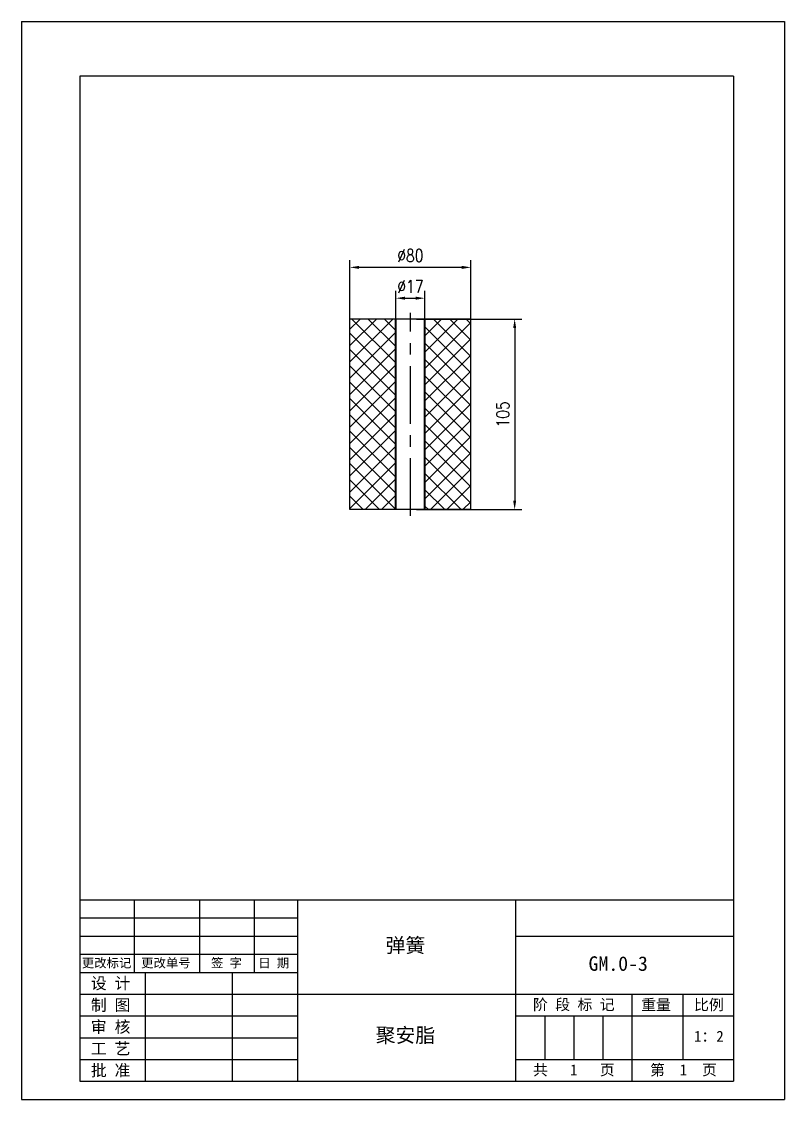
# Model space of a CAD drawing. Extents: x -23172 to -18855, y 7404 to 10591.
# Drawn here: x -19516.4 to -19306.4, y 10293 to 10590 of the extents above; entities that cross this region are included whole.
import ezdxf
from ezdxf.enums import TextEntityAlignment as Align

# ---------------------------------------------------------------- set-up
doc = ezdxf.new("R2010")
doc.units = 0
doc.header["$LTSCALE"] = 10
doc.linetypes.add('CENTER', pattern=[50.8, 31.75, -6.35, 6.35, -6.35])
doc.layers.get('DEFPOINTS').update_dxf_attribs({"linetype": 'CONTINUOUS'})
for name, color, linetype in [('3中心线层', 1, 'CENTER'), ('7标注层', 4, 'CONTINUOUS'), ('CONT', 3, 'CONTINUOUS'), ('TEXT', 1, 'CONTINUOUS')]:
    doc.layers.add(name, color=color, linetype=linetype)
doc.layers.add('YELLOW', color=2, linetype='CONTINUOUS', lineweight=40)
doc.styles.add('CHINA1', font='')
doc.styles.add('PC_TEXTSTYLE', font='txt.shx', dxfattribs={"width": 0.8, "bigfont": 'hzfs.shx'})
doc.styles.get('CHINA1').set_extended_font_data('SimSun')
doc.dimstyles.new('TH_GBDIM', dxfattribs={"dimtxt": 3.5, "dimasz": 2.5, "dimexe": 2, "dimexo": 0, "dimgap": 1.5, "dimtad": 1, "dimdec": 1, "dimzin": 0, "dimdsep": 46, "dimtxsty": 'PC_TEXTSTYLE', "dimcen": 2.5, "dimadec": 0, "dimazin": 0, "dimtfac": 0.714286, "dimtdec": 4, "dimtmove": 0, "dimatfit": 3, "dimfxl": 1, "dimtolj": 1, "dimtzin": 0, "dimarcsym": 0})

# ---------------------------------------------------------------- blocks, each defined once
blk = doc.blocks.new('*D180')
at = {"layer": '7标注层', "color": 0, "lineweight": -2, "ltscale": 0.5}
for p, q in [((-19425.99, 10508.03), (-19425.99, 10524.27)), ((-19392.66, 10508.03), (-19392.66, 10524.27)), ((-19395.16, 10522.27), (-19423.49, 10522.27))]:
    blk.add_line(p, q, dxfattribs=at)
at = {"layer": '7标注层', "color": 0, "lineweight": -3, "ltscale": 0.5}
for points in [[(-19423.49, 10522.68), (-19423.49, 10521.85), (-19425.99, 10522.27)], [(-19395.16, 10522.68), (-19395.16, 10521.85), (-19392.66, 10522.27)]]:
    blk.add_solid(points, dxfattribs=at)
at = {"layer": 'DEFPOINTS', "color": 0, "lineweight": -3, "ltscale": 0.5}
for p in [(-19425.99, 10522.27), (-19425.99, 10508.03), (-19392.66, 10508.03)]:
    blk.add_point(p, dxfattribs=at)
at = {"layer": '7标注层', "color": 0, "lineweight": -3, "ltscale": 0.5, "insert": (-19409.33, 10525.52), "char_height": 3.5, "attachment_point": 5, "style": 'PC_TEXTSTYLE'}
blk.add_mtext('\\A1;%%c80{}{}', dxfattribs=at)
blk = doc.blocks.new('*D181')
at = {"layer": '7标注层', "color": 0, "lineweight": -2, "ltscale": 0.5}
for p, q in [((-19413.33, 10502.41), (-19413.33, 10515.78)), ((-19405.33, 10502.41), (-19405.33, 10515.78)), ((-19410.83, 10513.78), (-19407.83, 10513.78))]:
    blk.add_line(p, q, dxfattribs=at)
at = {"layer": '7标注层', "color": 0, "lineweight": -3, "ltscale": 0.5}
for points in [[(-19410.83, 10514.2), (-19410.83, 10513.37), (-19413.33, 10513.78)], [(-19407.83, 10514.2), (-19407.83, 10513.37), (-19405.33, 10513.78)]]:
    blk.add_solid(points, dxfattribs=at)
at = {"layer": 'DEFPOINTS', "color": 0, "lineweight": -3, "ltscale": 0.5}
for p in [(-19405.33, 10513.78), (-19413.33, 10502.41), (-19405.33, 10502.41)]:
    blk.add_point(p, dxfattribs=at)
at = {"layer": '7标注层', "color": 0, "lineweight": -3, "ltscale": 0.5, "insert": (-19409.33, 10517.03), "char_height": 3.5, "attachment_point": 5, "style": 'PC_TEXTSTYLE'}
blk.add_mtext('\\A1;%%c17{}{}', dxfattribs=at)
blk = doc.blocks.new('*D182')
at = {"layer": '7标注层', "color": 0, "lineweight": -2, "ltscale": 0.5}
for p, q in [((-19407.64, 10508.03), (-19378.61, 10508.03)), ((-19380.61, 10505.53), (-19380.61, 10458.03)), ((-19407.64, 10455.53), (-19378.61, 10455.53))]:
    blk.add_line(p, q, dxfattribs=at)
at = {"layer": '7标注层', "color": 0, "lineweight": -3, "ltscale": 0.5}
for points in [[(-19381.03, 10505.53), (-19380.2, 10505.53), (-19380.61, 10508.03)], [(-19381.03, 10458.03), (-19380.2, 10458.03), (-19380.61, 10455.53)]]:
    blk.add_solid(points, dxfattribs=at)
at = {"layer": 'DEFPOINTS', "color": 0, "lineweight": -3, "ltscale": 0.5}
for p in [(-19407.64, 10508.03), (-19407.64, 10455.53), (-19380.61, 10455.53)]:
    blk.add_point(p, dxfattribs=at)
at = {"layer": '7标注层', "color": 0, "lineweight": -3, "ltscale": 0.5, "insert": (-19383.86, 10481.78), "char_height": 3.5, "attachment_point": 5, "rotation": 90, "style": 'PC_TEXTSTYLE'}
blk.add_mtext('\\A1;105{}{}', dxfattribs=at)

msp = doc.modelspace()

# ---------------------------------------------------------------- hatches: boundary and pattern name
at = {"layer": 'CONT', "lineweight": -3}
h = msp.add_hatch(dxfattribs=at)
h.set_pattern_fill('ANSI37', color=256, style=0)
h.paths.add_polyline_path([(-19392.66, 10508.03), (-19405.33, 10508.03), (-19405.33, 10455.53), (-19392.66, 10455.53)])
h.paths.add_polyline_path([(-19425.99, 10455.53), (-19413.33, 10455.53), (-19413.33, 10508.03), (-19425.99, 10508.03)])

# ---------------------------------------------------------------- linework, layer by layer
at = {"layer": '3中心线层', "lineweight": -3, "ltscale": 0.05}
msp.add_line((-19409.33, 10453.78), (-19409.33, 10509.78), dxfattribs=at)
at = {"layer": 'CONT', "lineweight": -3}
for p, q in [((-19485.35, 10348), (-19485.35, 10328)), ((-19467.35, 10348), (-19467.35, 10328)), ((-19452.35, 10348), (-19452.35, 10328)), ((-19440.35, 10348), (-19440.35, 10298)), ((-19380.35, 10348), (-19380.35, 10298)), ((-19500.35, 10343), (-19440.35, 10343)), ((-19500.35, 10338), (-19440.35, 10338)), ((-19380.35, 10338), (-19320.35, 10338)), ((-19500.35, 10333), (-19440.35, 10333)), ((-19482.35, 10328), (-19482.35, 10298)), ((-19458.35, 10328), (-19458.35, 10298)), ((-19500.35, 10322), (-19320.35, 10322)), ((-19348.35, 10322), (-19348.35, 10298)), ((-19334.35, 10322), (-19334.35, 10304)), ((-19500.35, 10316), (-19440.35, 10316)), ((-19380.35, 10316), (-19320.35, 10316)), ((-19372.35, 10316), (-19372.35, 10304)), ((-19364.35, 10316), (-19364.35, 10304)), ((-19356.35, 10316), (-19356.35, 10304)), ((-19500.35, 10310), (-19440.35, 10310)), ((-19500.35, 10304), (-19440.35, 10304)), ((-19380.35, 10304), (-19320.35, 10304))]:
    msp.add_line(p, q, dxfattribs=at)
at = {"layer": 'DEFPOINTS', "lineweight": -3}
for p, q in [((-19516.35, 10590), (-19516.35, 10293)), ((-19516.35, 10590), (-19306.35, 10590)), ((-19306.35, 10590), (-19306.35, 10293)), ((-19516.35, 10293), (-19306.35, 10293))]:
    msp.add_line(p, q, dxfattribs=at)
at = {"layer": 'YELLOW', "lineweight": -3}
for p, q in [((-19500.35, 10575), (-19500.35, 10298)), ((-19320.35, 10575), (-19500.35, 10575)), ((-19320.35, 10575), (-19320.35, 10298)), ((-19500.35, 10348), (-19320.35, 10348)), ((-19500.35, 10328), (-19440.35, 10328)), ((-19500.35, 10298), (-19320.35, 10298))]:
    msp.add_line(p, q, dxfattribs=at)
at = {"layer": 'YELLOW', "lineweight": -3, "ltscale": 0.5}
for p, q in [((-19425.99, 10455.53), (-19425.99, 10508.03)), ((-19392.66, 10508.03), (-19425.99, 10508.03)), ((-19392.66, 10455.53), (-19392.66, 10508.03)), ((-19392.66, 10455.53), (-19425.99, 10455.53))]:
    msp.add_line(p, q, dxfattribs=at)
at = {"layer": 'YELLOW', "lineweight": 40, "ltscale": 7}
for p, q in [((-19413.33, 10455.53), (-19413.33, 10508.03)), ((-19405.33, 10455.53), (-19405.33, 10508.03))]:
    msp.add_line(p, q, dxfattribs=at)

# ---------------------------------------------------------------- texts
at = {"layer": 'TEXT', "lineweight": -3, "style": 'CHINA1'}
for s, height, p in [('弹簧', 4, (-19410.69, 10333.48)), ('更改标记', 2.5, (-19492.95, 10329.37)), ('更改单号', 2.5, (-19476.63, 10329.37)), ('签 字', 2.5, (-19459.95, 10329.37)), ('日 期', 2.5, (-19446.93, 10329.37)), ('GM.0-3', 4, (-19352.11, 10328.44)), ('阶 段 标 记', 3, (-19364.33, 10317.65)), ('重量', 3, (-19341.7, 10317.6)), ('比例', 3, (-19327.14, 10317.6)), ('聚安脂', 4, (-19410.69, 10308.71)), ('1：2', 3, (-19327.14, 10308.91)), ('共   1   页', 3, (-19364.33, 10299.65)), ('第  1  页', 3, (-19334.15, 10299.65))]:
    msp.add_text(s, height=height, dxfattribs=at).set_placement(p, align=Align.CENTER)
for s, p in [('设 计', (-19497.29, 10323.42)), ('制 图', (-19497.29, 10317.42)), ('审 核', (-19497.29, 10311.42)), ('工 艺', (-19497.29, 10305.42)), ('批 准', (-19497.29, 10299.42))]:
    msp.add_text(s, height=3.2, dxfattribs=at).set_placement(p)

# ---------------------------------------------------------------- dimensions: what is measured, and where the dimension line sits
at = {"layer": '7标注层', "lineweight": -3, "ltscale": 0.5}
dim = msp.add_linear_dim(base=(-19425.99, 10522.27), p1=(-19392.66, 10508.03), p2=(-19425.99, 10508.03), text='%%c80{}{}', dimstyle='TH_GBDIM', override={"dimgap": 1.5, "dimtad": 1, "dimjust": 0, "dimdec": 1, "dimlfac": 1, "dimse1": 0, "dimse2": 0, "dimsd1": 0, "dimsd2": 0}, dxfattribs=at)
dim.commit()
dim.dimension.update_dxf_attribs({"geometry": '*D180', "text_midpoint": (-19409.33, 10525.52)})
dim = msp.add_linear_dim(base=(-19405.33, 10513.78), p1=(-19413.33, 10502.41), p2=(-19405.33, 10502.41), angle=180, text='%%c17{}{}', dimstyle='TH_GBDIM', override={"dimgap": 1.5, "dimtad": 1, "dimjust": 0, "dimdec": 1, "dimlfac": 1, "dimse1": 0, "dimse2": 0, "dimsd1": 0, "dimsd2": 0}, dxfattribs=at)
dim.commit()
dim.dimension.update_dxf_attribs({"geometry": '*D181', "text_midpoint": (-19409.33, 10513.78), "dimtype": 160})
dim = msp.add_linear_dim(base=(-19380.61, 10455.53), p1=(-19407.64, 10508.03), p2=(-19407.64, 10455.53), angle=90, text='105{}{}', dimstyle='TH_GBDIM', override={"dimgap": 1.5, "dimtad": 1, "dimjust": 0, "dimdec": 1, "dimlfac": 1, "dimse1": 0, "dimse2": 0, "dimsd1": 0, "dimsd2": 0}, dxfattribs=at)
dim.commit()
dim.dimension.update_dxf_attribs({"geometry": '*D182', "text_midpoint": (-19383.86, 10481.78)})

doc.saveas('drawing.dxf')
